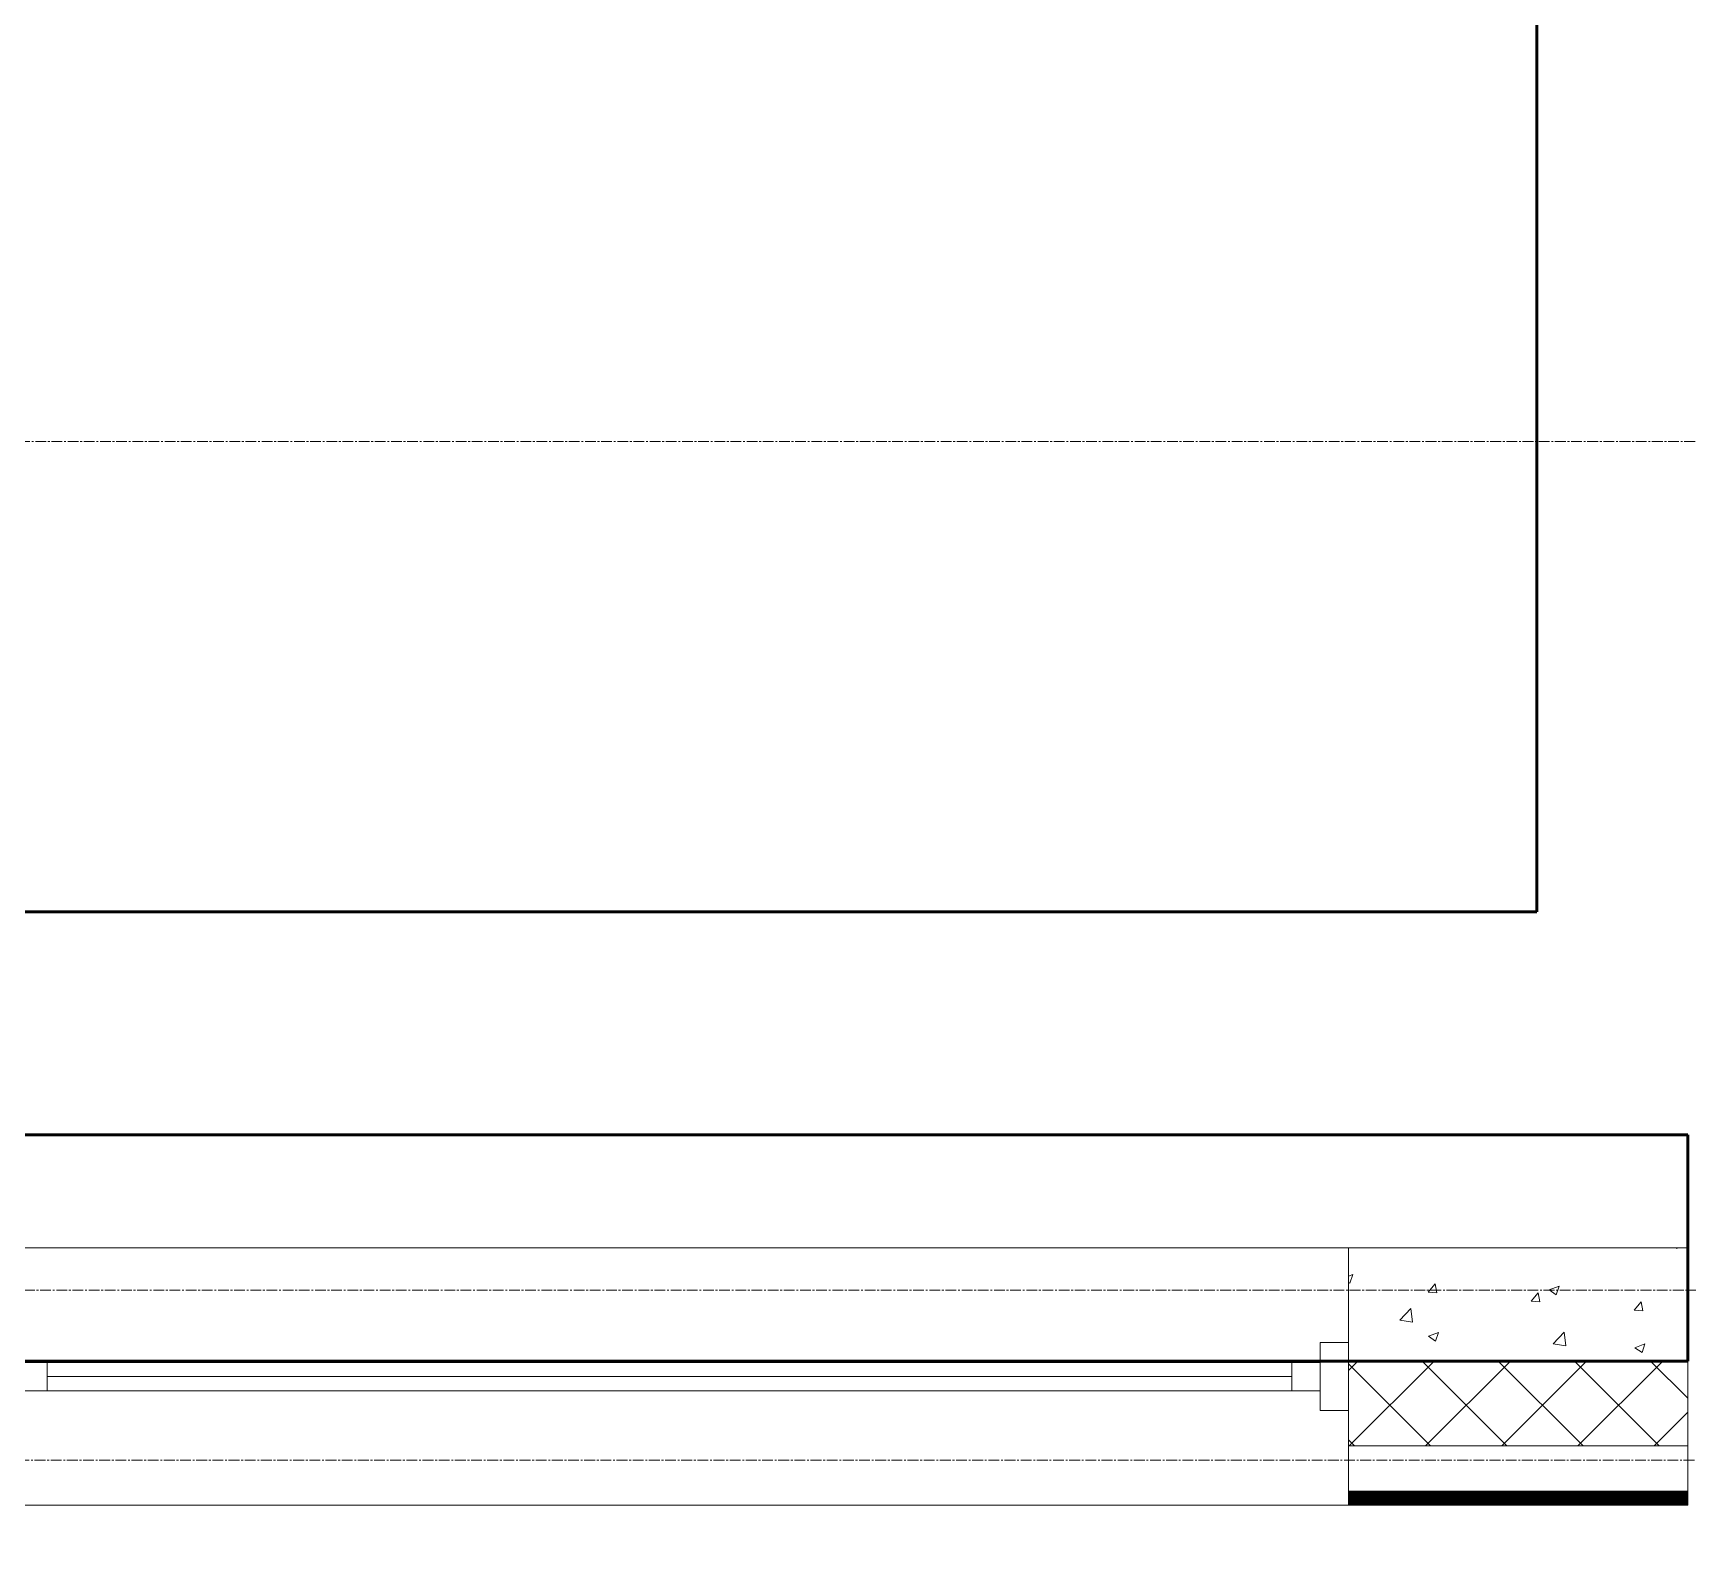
# Model space of a CAD drawing. Header units: millimetres. Extents: x -7155 to 483283, y -227682 to 148426.
# Drawn here: x 24475 to 27400, y 68250 to 70922 of the extents above; entities that cross this region are included whole.
import ezdxf

# ---------------------------------------------------------------- set-up
doc = ezdxf.new("R2010")
doc.units = ezdxf.units.MM
doc.linetypes.add('CENTER2', pattern=[28.575, 19.05, -3.175, 3.175, -3.175])
for name, color, linetype, lineweight in [('A-Wall_Материал_Газоблок_Контур', 250, 'Continuous', 0), ('АР_Окна', 4, 'Continuous', 5), ('АР_Стены ПЕНОблок', 52, 'Continuous', 20), ('АР_Тонкая', 254, 'Continuous', 5), ('АР_Утеплитель', 31, 'Continuous', 0), ('АР_Штриховка', 8, 'Continuous', 0)]:
    doc.layers.add(name, color=color, linetype=linetype, lineweight=lineweight)
doc.layers.add('АР_Оси_РД_100', color=7, linetype='Continuous', lineweight=0, true_color=0x525252)
doc.layers.add('РД_Оси_100', color=7, linetype='Continuous', lineweight=0, true_color=0x525252)
doc.layers.add('КР_Балки-0.5', color=60, linetype='Continuous', lineweight=50, plot=False)

# ---------------------------------------------------------------- blocks, each defined once
blk = doc.blocks.new('СОШ_2200_АР_ОСИ_М100_28.05.24')
at = {"layer": 'АР_Оси_РД_100', "linetype": 'CENTER2'}
for points in [[(119910, 70200), (-5954.958, 70200)], [(95715.503, 68700), (-5454.958, 68700), (-5954.958, 68850)], [(78274.959, 68400), (-5454.958, 68400), (-5954.958, 68250)]]:
    blk.add_lwpolyline(points, dxfattribs=at)

msp = doc.modelspace()

# ---------------------------------------------------------------- linework, layer by layer
at = {"color": 1, "lineweight": 50}
msp.add_lwpolyline([(27133, 71160), (27133, 69369), (13403, 69369), (13403, 88961)], dxfattribs=at)
at = {"layer": 'A-Wall_Материал_Газоблок_Контур', "color": 18, "linetype": 'Continuous', "lineweight": 0, "true_color": 0x000000}
for p, q in [((26800, 68775), (24400, 68775)), ((24400, 68320), (26800, 68320))]:
    msp.add_line(p, q, dxfattribs=at)
at = {"layer": 'АР_Окна', "color": 18, "linetype": 'Continuous', "lineweight": 5, "true_color": 0x000000}
for p, q in [((26800, 68775), (24400, 68775)), ((26800, 68607.5), (26750, 68607.5)), ((26750, 68607.5), (26750, 68487.5)), ((26800, 68487.5), (26800, 68607.5)), ((24450, 68572.5), (26750, 68572.5)), ((24500, 68572.5), (24500, 68522.5)), ((26700, 68572.5), (26700, 68522.5)), ((26750, 68572.5), (26750, 68522.5)), ((26700, 68547.5), (24500, 68547.5)), ((26750, 68522.5), (24450, 68522.5)), ((26750, 68487.5), (26800, 68487.5)), ((26800, 68320), (24400, 68320))]:
    msp.add_line(p, q, dxfattribs=at)
at = {"layer": 'АР_Стены ПЕНОблок', "color": 18, "linetype": 'Continuous', "lineweight": 20, "true_color": 0x000000}
for p, q in [((27400, 68775), (26800, 68775)), ((26800, 68775), (26800, 68575)), ((27400, 68575), (27400, 68775)), ((26800, 68575), (27400, 68575))]:
    msp.add_line(p, q, dxfattribs=at)
at = {"layer": 'АР_Тонкая', "color": 18, "linetype": 'Continuous', "lineweight": 5, "true_color": 0x000000}
for p, q in [((27400, 68425), (26800, 68425)), ((26800, 68425), (26800, 68345)), ((27400, 68345), (27400, 68425)), ((26800, 68345), (27400, 68345)), ((27400, 68345), (26800, 68345)), ((26800, 68345), (26800, 68320)), ((27400, 68320), (27400, 68345)), ((26800, 68320), (27400, 68320))]:
    msp.add_line(p, q, dxfattribs=at)
at = {"layer": 'АР_Утеплитель', "color": 18, "linetype": 'Continuous', "lineweight": 0, "true_color": 0x000000}
for p, q in [((27400, 68575), (26800, 68575)), ((26800, 68575), (26800, 68425)), ((27400, 68425), (27400, 68575)), ((26800, 68425), (27400, 68425))]:
    msp.add_line(p, q, dxfattribs=at)
at = {"layer": 'АР_Штриховка', "color": 18, "linetype": 'Continuous', "lineweight": 0, "true_color": 0x000000}
for p, q in [((27379.3, 68775), (27380.7, 68774)), ((27380.8, 68774), (27381.1, 68775)), ((26800, 68725), (26807.5, 68727.9)), ((26800, 68714), (26802.3, 68712.5)), ((26802.3, 68712.5), (26807.5, 68727.8)), ((26940.8, 68696.9), (26953, 68711.5)), ((26956.1, 68695.6), (26953.1, 68711.6)), ((26940.8, 68696.9), (26956, 68695.6)), ((27123, 68681), (27135.2, 68695.6)), ((27123, 68681), (27138.2, 68679.7)), ((27138.3, 68679.7), (27135.3, 68695.6)), ((27154.7, 68700.7), (27172.5, 68707.5)), ((27154.7, 68700.6), (27167.3, 68692.1)), ((27167.3, 68692.1), (27172.5, 68707.5)), ((27305.2, 68665.1), (27317.4, 68679.7)), ((27320.4, 68663.8), (27317.5, 68679.7)), ((26890.6, 68647.2), (26910.4, 68667.8)), ((26913.2, 68643.7), (26910.4, 68667.8)), ((27305.2, 68665.1), (27320.3, 68663.7)), ((26890.6, 68647.1), (26913.2, 68643.6)), ((26941.3, 68618.8), (26959.1, 68625.6)), ((26953.9, 68610.2), (26959.1, 68625.5)), ((27161.7, 68605.1), (27181.4, 68625.8)), ((27184.3, 68601.6), (27181.5, 68625.8)), ((26941.3, 68618.7), (26953.9, 68610.2)), ((27161.7, 68605.1), (27184.3, 68601.6)), ((27306.3, 68598.4), (27324.1, 68605.3)), ((27306.3, 68598.4), (27318.9, 68589.8)), ((27319, 68589.8), (27324.1, 68605.2)), ((26800, 68558.2), (26816.8, 68575)), ((26945.3, 68425), (26800, 68570.3)), ((26801.5, 68425), (26951.5, 68575)), ((27080, 68425), (26930, 68575)), ((26936.2, 68425), (27086.2, 68575)), ((27214.7, 68425), (27064.7, 68575)), ((27070.9, 68425), (27220.9, 68575)), ((27349.4, 68425), (27199.4, 68575)), ((27205.6, 68425), (27355.6, 68575)), ((27400, 68509.1), (27334.1, 68575)), ((27340.3, 68425), (27400, 68484.7)), ((26810.6, 68425), (26800, 68435.6)), ((26800, 68345), (27400, 68345)), ((26800, 68344), (27400, 68344)), ((26800, 68343), (27400, 68343)), ((26800, 68342), (27400, 68342)), ((26800, 68341), (27400, 68341)), ((26800, 68340), (27400, 68340)), ((26800, 68339), (27400, 68339)), ((26800, 68338), (27400, 68338)), ((26800, 68337), (27400, 68337)), ((26800, 68336), (27400, 68336)), ((26800, 68335), (27400, 68335)), ((26800, 68334), (27400, 68334)), ((26800, 68333), (27400, 68333)), ((26800, 68332), (27400, 68332)), ((26800, 68331), (27400, 68331)), ((26800, 68330), (27400, 68330)), ((26800, 68329), (27400, 68329)), ((26800, 68328), (27400, 68328)), ((26800, 68327), (27400, 68327)), ((26800, 68326), (27400, 68326)), ((26800, 68325), (27400, 68325)), ((26800, 68324), (27400, 68324)), ((26800, 68323), (27400, 68323)), ((26800, 68322), (27400, 68322)), ((26800, 68321), (27400, 68321))]:
    msp.add_line(p, q, dxfattribs=at)
at = {"layer": 'КР_Балки-0.5', "color": 18, "ltscale": 200, "true_color": 0x000000}
for p, q in [((12725, 68975), (27400, 68975)), ((12725, 68975), (27400, 68975)), ((27400, 68975), (27400, 68575)), ((27400, 68575), (12725, 68575)), ((27400, 68575), (12725, 68575))]:
    msp.add_line(p, q, dxfattribs=at)

# ---------------------------------------------------------------- block references
at = {"layer": 'РД_Оси_100'}
msp.add_blockref('СОШ_2200_АР_ОСИ_М100_28.05.24', (0, 0), dxfattribs=at)

doc.saveas('drawing.dxf')
